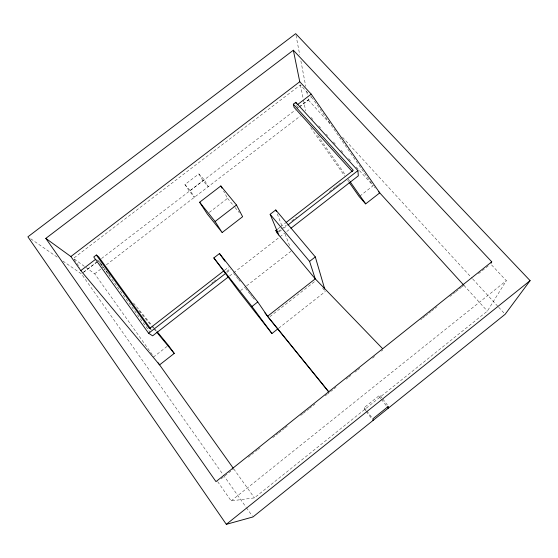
<?xml version="1.0" encoding="UTF-8"?>
<svg xmlns="http://www.w3.org/2000/svg" width="558" height="558" viewBox="0 0 558 558"><rect width="100%" height="100%" fill="white"/><g stroke="black" fill="none" stroke-linecap="round" stroke-linejoin="round"><path stroke-width="0.42" stroke-dasharray="2.79 2.09" d="M217.655 481.624L231.158 500.903L254.413 497.882L487.371 311.092L506.329 280.695L490.67 263.962M231.158 500.903L506.329 280.695M365.713 410.855L364.66 409.488L364.228 407.598L379.817 395.106L382.335 398.412M221.059 478.917L233.307 469.145M248.275 457.211L251.002 455.042M251.679 454.498L257.126 450.16M257.803 449.615L261.207 446.902M272.778 437.681L275.499 435.512M276.182 434.968L278.219 433.336M278.902 432.799L281.623 430.623M282.306 430.085L284.35 428.453M285.026 427.909L287.747 425.74M300.678 415.431L302.722 413.806M303.399 413.262L306.126 411.093M306.802 410.549L308.846 408.923M309.53 408.379L312.25 406.21M312.926 405.666L314.97 404.041M325.181 395.901L327.218 394.276M327.902 393.732L329.262 392.644M330.615 391.57L333.321 389.414M333.991 388.87L336.021 387.259M346.162 379.168L348.192 377.557M348.869 377.013L350.891 375.401M354.951 372.165L356.981 370.547M357.657 370.01L359.68 368.392M372.528 358.152L374.558 356.534M381.316 351.142L382.669 350.068M420.704 319.741L422.064 318.66M422.741 318.116L424.784 316.491M425.461 315.947L428.174 313.784M428.858 313.24L430.895 311.615M431.571 311.078L434.291 308.909M434.968 308.365L437.005 306.747M449.915 296.451L452.629 294.289M453.312 293.745L455.349 292.12M456.025 291.583L458.746 289.414M459.422 288.87L461.459 287.244M462.143 286.707L464.179 285.082M478.443 273.706L489.31 265.043M278.714 328.202L325.433 291.443M269.96 316.63L315.828 280.618M167.093 346.42L153.82 356.771L94.665 273.79L85.074 266.843M359.84 196.095L373.19 185.681L312.285 97.999M240.484 290.641L245.939 286.394M246.615 285.856L290.913 251.302M224.721 270.163L228.822 266.975M277.912 228.836L279.97 227.239M280.653 226.708L285.452 222.984M211.663 283.178L213.03 282.118M213.714 281.581L215.772 279.99M226.715 271.481L230.14 268.823M278.135 231.521L280.876 229.394M281.56 228.864L286.359 225.132M291.841 220.87L296.64 217.146M329.534 191.582L332.275 189.448M332.959 188.918L335.016 187.321M335.7 186.791L337.757 185.193M338.441 184.656L340.499 183.059M226.82 272.492L230.761 269.43M279.153 231.814L281.755 229.791M283.743 228.25L287.182 225.578M229.533 276.015L232.937 273.371M233.621 272.841L279.279 237.324M279.963 236.794L284.726 233.091M286.791 231.479L290.23 228.808M209.292 212.403L227.545 198.348L223.591 191.066M94.665 273.79L103.614 266.926M106.369 264.813L300.371 115.959M184.949 184.531L190.132 190.578L194.484 197.204L189.364 191.213L184.949 184.531L198.885 173.873L204.228 179.774L208.253 186.637L202.979 180.778L198.885 173.873M83.302 272.367L96.443 262.295M190.132 190.578L204.228 179.774M297.198 108.461L298.523 107.443M299.186 106.941L311.789 97.28L309.516 94.818M83.526 272.318L97.364 261.716M101.514 258.535L295.266 110.066M299.402 106.899L308.351 100.035L307.702 96.632M74.123 257.873L300.413 84.949L308.944 94.197M150.109 329.081L151.455 329.966M30.753 238.803L57.174 257.099M62.887 261.053L81.454 273.901L222.858 474.314M84.391 266.347L73.426 258.403L79.85 267.477M308.351 100.035L330.741 124.413M342.528 137.24L472.145 278.365M472.738 279.007L498.071 306.593M498.657 307.235L505.143 314.293M311.141 117.529L312.892 119.454M318.751 125.885L320.501 127.817M326.36 134.241L327.532 135.531M333.384 141.962L336.307 145.178M340.994 150.318L343.916 153.534M348.604 158.674L351.533 161.89M356.213 167.037L373.19 185.681M374.285 186.881L375.374 188.081M463.977 285.396L487.371 311.092M322.657 288.109L324.875 290.774M96.701 259.512L103.704 267.993M105.343 269.981L104.241 268.649L150.081 332.296M105.894 270.651L107.554 272.653M108.106 273.322L109.759 275.324M138.97 310.701L151.092 325.384M151.643 326.053L153.304 328.055M153.855 328.725L156.059 331.389M101.849 264.736L98.522 260.705L103.767 267.986M133.474 303.043L151.776 325.223M152.334 325.893L153.994 327.909M154.552 328.585L156.219 330.601M227.545 198.348L234.541 206.879M235.078 207.534L239.382 212.779M233.676 273.301L235.832 276.029M236.369 276.712L237.98 278.756M238.524 279.439L240.135 281.483M245.52 288.305L247.675 291.032M248.212 291.708L249.824 293.759M250.368 294.436L251.979 296.486M252.516 297.163L254.671 299.89M364.228 407.598L366.257 410.242M366.766 410.897L372.353 418.165M366.236 411.532L372.026 419.051M382.844 399.075L387.378 405.031M380.891 398.677L379.852 397.303L379.817 395.106M381.414 399.361L386.638 406.21M233.732 468.873L254.413 497.882M223.353 475.025L245.918 507.006M246.42 507.717L252.439 516.248M296.514 105.406L298.9 108.803M317.669 135.531L345.681 175.393M348.178 178.958L349.678 181.092M310.694 127.656L344.677 176M347.676 180.262L348.673 181.685M277.27 213.881L282.146 226.429M285.04 233.893L289.721 245.952M300.413 84.949L303.315 99.184M303.482 100.022L305.7 110.903M296.012 35.37L299.744 54.935M300.881 60.892L305.756 86.42M306.726 91.526L307.542 95.781"/><path stroke-width="0.84" d="M491.033 263.243L491.751 261.807L293.341 50.227L45.812 238.385L215.988 481.631L491.751 261.807M530.1 280.646L505.143 314.293L252.941 516.959L226.325 524.332L27.9 236.822L295.684 33.668L530.1 280.646L226.325 524.332M328.718 391.967L268.586 317.704L257.761 301.955L219.496 253.541L213.833 257.929L239.124 291.708L271.941 333.531L278.03 328.732M264.897 312.843L267.589 316.253L315.256 278.847L309.578 261.402L270.149 214.293L275.75 209.961L315.305 256.924L324.707 288.981M157.328 331.94L168.418 345.388L174.242 353.423L159.588 364.869L80.812 270.616L70.873 256.547L45.812 238.385M349.175 182.396L359.171 196.611L365.685 203.872L379.747 192.887L311.218 94.142L299.758 81.733L293.341 50.227M271.941 333.531L251.972 306.488L257.761 301.955M309.578 261.402L315.305 256.924M224.03 270.693L149.439 328.641L96.332 255.013L93.758 256.98L148.616 333.272L152.627 335.832L228.166 277.075M382.683 348.75L315.256 278.847L276.761 232.588L275.861 230.433L277.228 229.373M286.135 222.454L353.284 170.288L293.334 104.2L295.81 102.302L357.929 170.595L358.32 175.847L290.92 228.271M148.616 333.272L225.502 273.518M287.865 225.048L357.929 170.595M222.147 232.533L242.611 216.72L236.48 205.009L220.829 185.96L199.638 202.233L207.262 213.965L222.147 232.533L215.102 221.505L199.638 202.233M215.102 221.505L236.48 205.009M80.812 270.616L95.495 259.372M297.846 104.381L311.218 94.142M70.873 256.547L299.758 81.733M96.332 255.013L98.717 256.903L150.444 328.564M378.659 191.687L463.391 284.754M352.356 171.655L294.052 107.289L293.334 104.2M275.861 230.433L277.849 232.826M156.61 332.059L174.242 353.423M267.589 316.253L328.739 391.751M213.833 257.929L251.972 306.488M387.161 406.894L388.208 408.261L388.389 406.35L372.863 418.828L373.072 420.418M158.144 362.846L233.23 468.169M219.496 253.541L224.881 261.137M350.18 181.803L365.685 203.872M220.829 185.96L222.014 188.151M270.149 214.293L278.742 234.967M275.75 209.961L276.356 211.531M295.81 102.302L296.159 103.858"/></g></svg>
